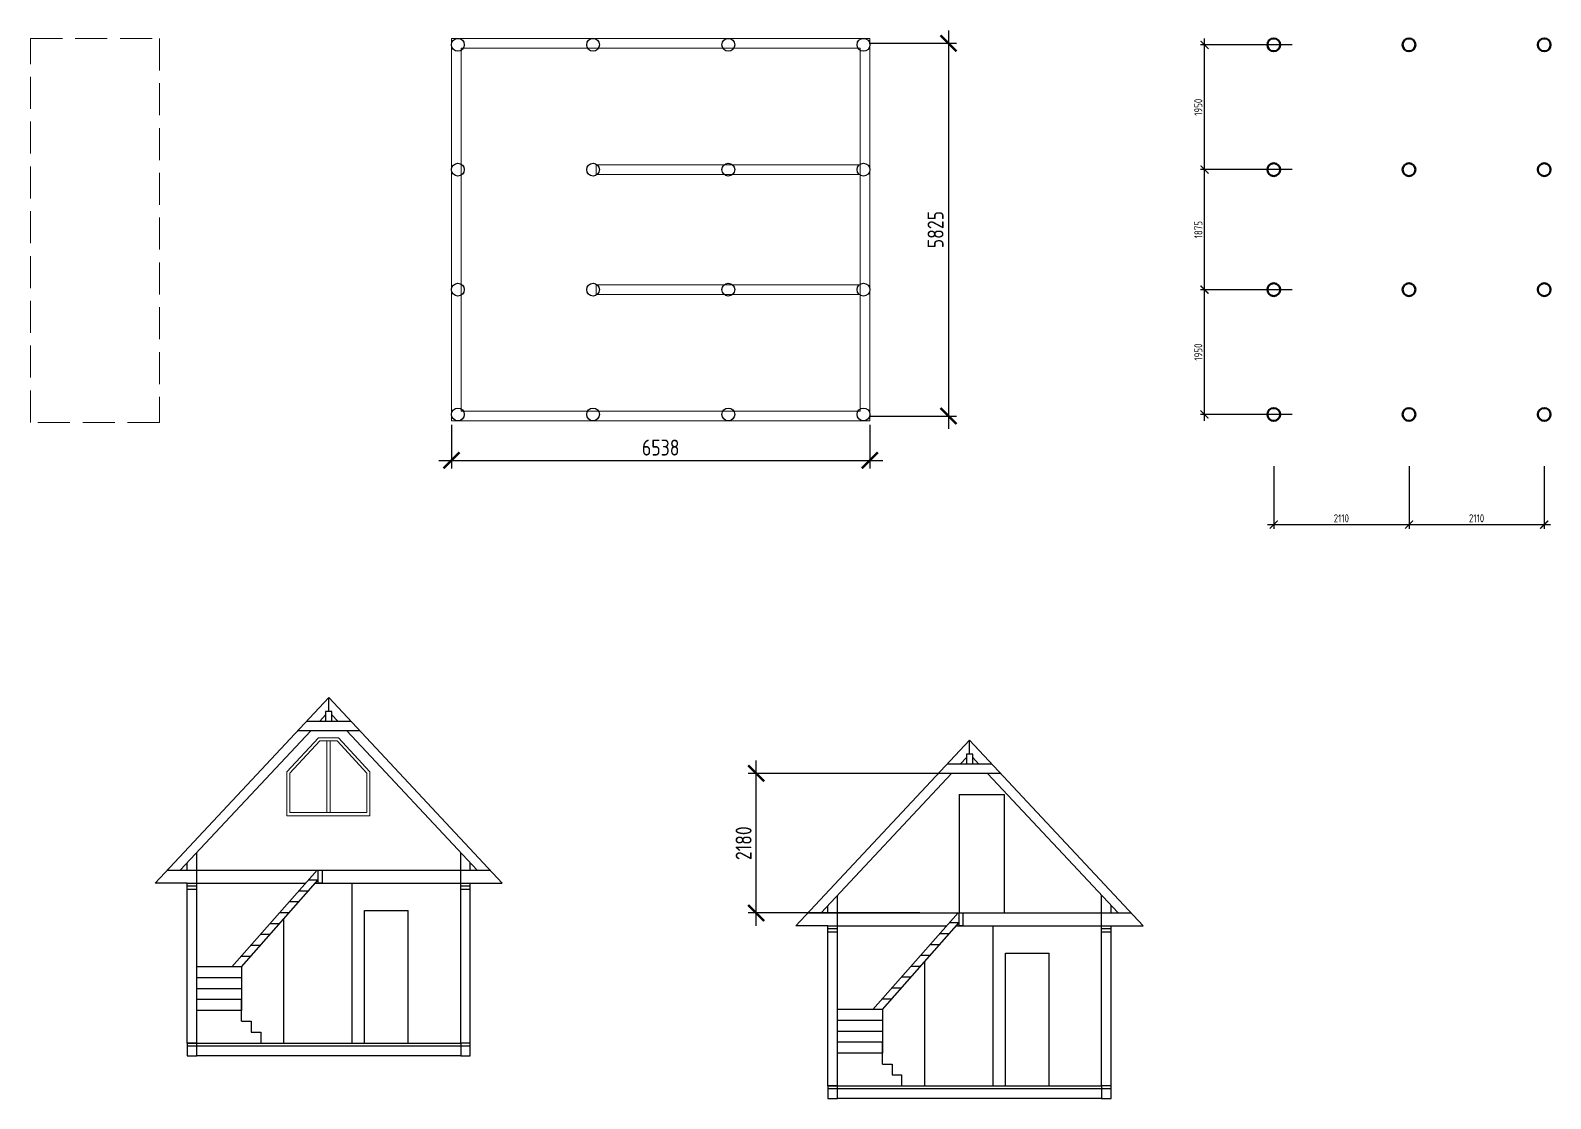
# Model space of a CAD drawing. Header units: millimetres. Extents: x 743280 to 1140305, y -337608 to -106611.
# Drawn here: x 953300 to 977051, y -209724 to -193036 of the extents above; entities that cross this region are included whole.
import ezdxf

# ---------------------------------------------------------------- set-up
doc = ezdxf.new("R2010")
doc.units = ezdxf.units.MM
doc.header["$PDMODE"] = 35
doc.linetypes.add('GOST2.303 4', pattern=[7, 5, -2, 0])
doc.layers.get('Defpoints').update_dxf_attribs({"color": 9})
doc.layers.add('SANTEH', color=7, linetype='Continuous')
for name, color, linetype, lineweight in [('НЕВИДИМЫЕ', 6, 'GOST2.303 4', 13), ('ОСНОВНЫЕ', 7, 'Continuous', 30), ('РАЗМЕРЫ', 42, 'Continuous', 13), ('ТОНКИЕ', 250, 'Continuous', 13)]:
    doc.layers.add(name, color=color, linetype=linetype, lineweight=lineweight)
doc.styles.add('GOST 2.304', font='CS_Gost2304.shx')
doc.dimstyles.new('СПДС', dxfattribs={"dimtxt": 2.5, "dimasz": 2.5, "dimexe": 1.25, "dimexo": 0.625, "dimtad": 1, "dimdec": 0, "dimtxsty": 'GOST 2.304', "dimblk": 'ARCHTICK', "dimblk1": 'ARCHTICK', "dimblk2": 'ARCHTICK', "dimcen": 2.5, "dimdle": 2, "dimadec": 0, "dimazin": 2, "dimtfac": 0.75, "dimtdec": 4, "dimtmove": 1, "dimatfit": 3, "dimfxl": 1, "dimtolj": 1, "dimarcsym": 1})

# ---------------------------------------------------------------- blocks, each defined once
blk = doc.blocks.new('_ArchTick')
at = {"color": 0, "linetype": 'ByBlock', "const_width": 0.15}
blk.add_lwpolyline([(-0.5, -0.5), (0.5, 0.5)], dxfattribs=at)
blk = doc.blocks.new('*D26')
at = {"layer": 'Defpoints', "color": 0, "ltscale": 100, "transparency": 16777216}
for p in [(966341, -193236), (966341, -199061), (967644, -199061)]:
    blk.add_point(p, dxfattribs=at)
at = {"layer": 'РАЗМЕРЫ', "color": 0, "lineweight": -2, "ltscale": 100, "transparency": 16777216}
for p, q in [((967644, -193036), (967644, -199261)), ((966404, -193236), (967769, -193236)), ((966404, -199061), (967769, -199061))]:
    blk.add_line(p, q, dxfattribs=at)
at = {"layer": 'РАЗМЕРЫ', "color": 0, "lineweight": -2, "ltscale": 100, "transparency": 16777216, "xscale": 250, "yscale": 250, "zscale": 250}
for p, rotation in [((967644, -193236), 90), ((967644, -199061), 270)]:
    blk.add_blockref('_ArchTick', p, dxfattribs=dict(at, rotation=rotation))
at = {"layer": 'РАЗМЕРЫ', "color": 0, "ltscale": 100, "transparency": 16777216, "insert": (967442, -196148), "char_height": 250, "attachment_point": 5, "rotation": 90, "style": 'GOST 2.304'}
blk.add_mtext('\\A1;5825', dxfattribs=at)
blk = doc.blocks.new('*D27')
at = {"layer": 'Defpoints', "color": 0, "ltscale": 100, "transparency": 16777216}
for p in [(971644, -197086), (973045, -197086), (973045, -199036)]:
    blk.add_point(p, dxfattribs=at)
at = {"layer": 'РАЗМЕРЫ', "color": 0, "lineweight": -2, "ltscale": 100, "transparency": 16777216}
for p, q in [((973014, -197086), (971581, -197086)), ((971644, -199136), (971644, -196986)), ((973014, -199036), (971581, -199036))]:
    blk.add_line(p, q, dxfattribs=at)
at = {"layer": 'РАЗМЕРЫ', "color": 0, "lineweight": -2, "ltscale": 100, "transparency": 16777216, "xscale": 125, "yscale": 125, "zscale": 125}
for p, rotation in [((971644, -197086), 90), ((971644, -199036), 270)]:
    blk.add_blockref('_ArchTick', p, dxfattribs=dict(at, rotation=rotation))
at = {"layer": 'РАЗМЕРЫ', "color": 0, "ltscale": 100, "transparency": 16777216, "insert": (971547, -198061), "char_height": 125, "attachment_point": 5, "rotation": 90, "style": 'GOST 2.304'}
blk.add_mtext('\\A1;1950', dxfattribs=at)
blk = doc.blocks.new('*D28')
at = {"layer": 'Defpoints', "color": 0, "ltscale": 100, "transparency": 16777216}
for p in [(971644, -195211), (973045, -195211), (973045, -197086)]:
    blk.add_point(p, dxfattribs=at)
at = {"layer": 'РАЗМЕРЫ', "color": 0, "lineweight": -2, "ltscale": 100, "transparency": 16777216}
for p, q in [((973014, -195211), (971581, -195211)), ((971644, -197186), (971644, -195111)), ((973014, -197086), (971581, -197086))]:
    blk.add_line(p, q, dxfattribs=at)
at = {"layer": 'РАЗМЕРЫ', "color": 0, "lineweight": -2, "ltscale": 100, "transparency": 16777216, "xscale": 125, "yscale": 125, "zscale": 125}
for p, rotation in [((971644, -195211), 90), ((971644, -197086), 270)]:
    blk.add_blockref('_ArchTick', p, dxfattribs=dict(at, rotation=rotation))
at = {"layer": 'РАЗМЕРЫ', "color": 0, "ltscale": 100, "transparency": 16777216, "insert": (971548, -196148), "char_height": 125, "attachment_point": 5, "rotation": 90, "style": 'GOST 2.304'}
blk.add_mtext('\\A1;1875', dxfattribs=at)
blk = doc.blocks.new('*D29')
at = {"layer": 'Defpoints', "color": 0, "ltscale": 100, "transparency": 16777216}
for p in [(971644, -193261), (973045, -193261), (973045, -195211)]:
    blk.add_point(p, dxfattribs=at)
at = {"layer": 'РАЗМЕРЫ', "color": 0, "lineweight": -2, "ltscale": 100, "transparency": 16777216}
for p, q in [((973014, -193261), (971581, -193261)), ((971644, -195311), (971644, -193161)), ((973014, -195211), (971581, -195211))]:
    blk.add_line(p, q, dxfattribs=at)
at = {"layer": 'РАЗМЕРЫ', "color": 0, "lineweight": -2, "ltscale": 100, "transparency": 16777216, "xscale": 125, "yscale": 125, "zscale": 125}
for p, rotation in [((971644, -193261), 90), ((971644, -195211), 270)]:
    blk.add_blockref('_ArchTick', p, dxfattribs=dict(at, rotation=rotation))
at = {"layer": 'РАЗМЕРЫ', "color": 0, "ltscale": 100, "transparency": 16777216, "insert": (971547, -194236), "char_height": 125, "attachment_point": 5, "rotation": 90, "style": 'GOST 2.304'}
blk.add_mtext('\\A1;1950', dxfattribs=at)
blk = doc.blocks.new('*D30')
at = {"layer": 'Defpoints', "color": 0, "ltscale": 100, "transparency": 16777216}
for p in [(972726, -199813), (974839, -199813), (974839, -200757)]:
    blk.add_point(p, dxfattribs=at)
at = {"layer": 'РАЗМЕРЫ', "color": 0, "lineweight": -2, "ltscale": 100, "transparency": 16777216}
for p, q in [((972726, -199844), (972726, -200820)), ((974839, -199844), (974839, -200820)), ((972626, -200757), (974939, -200757))]:
    blk.add_line(p, q, dxfattribs=at)
at = {"layer": 'РАЗМЕРЫ', "color": 0, "lineweight": -2, "ltscale": 100, "transparency": 16777216, "xscale": 125, "yscale": 125, "zscale": 125, "rotation": 180}
blk.add_blockref('_ArchTick', (972726, -200757), dxfattribs=at)
at = {"layer": 'РАЗМЕРЫ', "color": 0, "lineweight": -2, "ltscale": 100, "transparency": 16777216, "xscale": 125, "yscale": 125, "zscale": 125}
blk.add_blockref('_ArchTick', (974839, -200757), dxfattribs=at)
at = {"layer": 'РАЗМЕРЫ', "color": 0, "ltscale": 100, "transparency": 16777216, "insert": (973782, -200658), "char_height": 125, "attachment_point": 5, "style": 'GOST 2.304'}
blk.add_mtext('\\A1;2110', dxfattribs=at)
blk = doc.blocks.new('*D31')
at = {"layer": 'Defpoints', "color": 0, "ltscale": 100, "transparency": 16777216}
for p in [(959879, -199136), (966416, -199136), (966416, -199753)]:
    blk.add_point(p, dxfattribs=at)
at = {"layer": 'РАЗМЕРЫ', "color": 0, "lineweight": -2, "ltscale": 100, "transparency": 16777216}
for p, q in [((959879, -199198), (959879, -199878)), ((966416, -199198), (966416, -199878)), ((959679, -199753), (966616, -199753))]:
    blk.add_line(p, q, dxfattribs=at)
at = {"layer": 'РАЗМЕРЫ', "color": 0, "lineweight": -2, "ltscale": 100, "transparency": 16777216, "xscale": 250, "yscale": 250, "zscale": 250, "rotation": 180}
blk.add_blockref('_ArchTick', (959879, -199753), dxfattribs=at)
at = {"layer": 'РАЗМЕРЫ', "color": 0, "lineweight": -2, "ltscale": 100, "transparency": 16777216, "xscale": 250, "yscale": 250, "zscale": 250}
blk.add_blockref('_ArchTick', (966416, -199753), dxfattribs=at)
at = {"layer": 'РАЗМЕРЫ', "color": 0, "ltscale": 100, "transparency": 16777216, "insert": (963148, -199553), "char_height": 250, "attachment_point": 5, "style": 'GOST 2.304'}
blk.add_mtext('\\A1;6538', dxfattribs=at)
blk = doc.blocks.new('*D32')
at = {"layer": 'Defpoints', "color": 0, "ltscale": 100, "transparency": 16777216}
for p in [(974839, -199813), (976951, -199813), (976951, -200757)]:
    blk.add_point(p, dxfattribs=at)
at = {"layer": 'РАЗМЕРЫ', "color": 0, "lineweight": -2, "ltscale": 100, "transparency": 16777216}
for p, q in [((974839, -199844), (974839, -200820)), ((976951, -199844), (976951, -200820)), ((974739, -200757), (977051, -200757))]:
    blk.add_line(p, q, dxfattribs=at)
at = {"layer": 'РАЗМЕРЫ', "color": 0, "lineweight": -2, "ltscale": 100, "transparency": 16777216, "xscale": 125, "yscale": 125, "zscale": 125, "rotation": 180}
blk.add_blockref('_ArchTick', (974839, -200757), dxfattribs=at)
at = {"layer": 'РАЗМЕРЫ', "color": 0, "lineweight": -2, "ltscale": 100, "transparency": 16777216, "xscale": 125, "yscale": 125, "zscale": 125}
blk.add_blockref('_ArchTick', (976951, -200757), dxfattribs=at)
at = {"layer": 'РАЗМЕРЫ', "color": 0, "ltscale": 100, "transparency": 16777216, "insert": (975895, -200658), "char_height": 125, "attachment_point": 5, "style": 'GOST 2.304'}
blk.add_mtext('\\A1;2110', dxfattribs=at)
blk = doc.blocks.new('*D40')
at = {"layer": 'Defpoints', "color": 0, "ltscale": 100, "transparency": 16777216}
for p in [(964640, -204644), (967693, -204644), (967260, -206824)]:
    blk.add_point(p, dxfattribs=at)
at = {"layer": 'РАЗМЕРЫ', "color": 0, "lineweight": -2, "ltscale": 100, "transparency": 16777216}
for p, q in [((964640, -207024), (964640, -204444)), ((967630, -204644), (964515, -204644)), ((967198, -206824), (964515, -206824))]:
    blk.add_line(p, q, dxfattribs=at)
at = {"layer": 'РАЗМЕРЫ', "color": 0, "lineweight": -2, "ltscale": 100, "transparency": 16777216, "xscale": 250, "yscale": 250, "zscale": 250}
for p, rotation in [((964640, -204644), 90), ((964640, -206824), 270)]:
    blk.add_blockref('_ArchTick', p, dxfattribs=dict(at, rotation=rotation))
at = {"layer": 'РАЗМЕРЫ', "color": 0, "ltscale": 100, "transparency": 16777216, "insert": (964443, -205734), "char_height": 250, "attachment_point": 5, "rotation": 90, "style": 'GOST 2.304'}
blk.add_mtext('\\A1;2180', dxfattribs=at)

msp = doc.modelspace()

# ---------------------------------------------------------------- linework, layer by layer
at = {"layer": 'SANTEH', "ltscale": 100}
for p, q in [((957960.5, -203456.5), (955248, -206356.5)), ((957960.5, -203456.5), (960673, -206356.5)), ((957960.5, -203676.1), (957960.5, -203456.5)), ((957910.5, -203729.6), (957820.2, -203826.1)), ((958010.5, -203729.6), (958100.8, -203826.1)), ((957679.3, -203976.7), (955640.5, -206156.5)), ((958241.7, -203976.7), (960280.5, -206156.5)), ((967974, -204123.9), (965261.5, -207023.9)), ((967974, -204123.9), (970686.5, -207023.9)), ((967974, -204343.4), (967974, -204123.9)), ((967924, -204396.9), (967833.7, -204493.4)), ((968024, -204396.9), (968114.3, -204493.4)), ((967692.9, -204644), (965654, -206823.9)), ((968255.2, -204644), (970294.1, -206823.9)), ((967811.5, -204973.9), (967811.5, -206823.9)), ((967811.5, -204973.9), (968511.5, -204973.9)), ((968511.5, -204973.9), (968511.5, -206823.9)), ((955898, -206356.5), (955898, -205881.2)), ((960023, -206356.5), (960023, -205881.2)), ((955435.1, -206156.5), (960485.9, -206156.5)), ((955748, -206156.5), (955748, -206041.5)), ((956448, -207666.5), (957780.4, -206156.5)), ((960173, -206156.5), (960173, -206041.5)), ((955748, -206356.5), (955248, -206356.5)), ((955748, -206356.5), (957603.9, -206356.5)), ((956598, -207666.5), (957798, -206306.5)), ((957648, -206306.5), (957798, -206306.5)), ((957753.9, -206356.5), (960173, -206356.5)), ((958323, -206356.5), (958323, -208856.5)), ((960173, -206356.5), (960673, -206356.5)), ((955748, -208856.5), (955748, -206406.5)), ((955898, -207666.5), (955898, -206406.5)), ((957498, -206476.5), (957648, -206476.5)), ((960023, -206706.5), (960023, -206456.5)), ((960173, -208856.5), (960173, -206456.5)), ((960173, -209056.5), (960173, -206456.5)), ((965911.5, -207023.9), (965911.5, -206548.5)), ((970036.5, -207023.9), (970036.5, -206548.5)), ((955898, -208856.5), (955898, -206856.5)), ((957198, -206816.5), (957348, -206816.5)), ((957348, -206646.5), (957498, -206646.5)), ((958522.4, -206786.5), (959202.4, -206786.5)), ((958522.4, -208856.5), (958522.4, -206786.5)), ((959202.4, -208856.5), (959202.4, -206786.5)), ((960023, -208856.5), (960023, -206706.5)), ((965448.6, -206823.9), (970499.5, -206823.9)), ((965761.5, -206823.9), (965761.5, -206708.9)), ((966461.5, -208333.9), (967793.9, -206823.9)), ((970186.5, -206823.9), (970186.5, -206708.9)), ((957048, -206986.5), (957198, -206986.5)), ((957260.2, -208856.5), (957260.2, -206916)), ((965761.5, -207023.9), (965261.5, -207023.9)), ((965761.5, -207023.9), (967617.4, -207023.9)), ((965761.5, -209523.9), (965761.5, -207073.9)), ((965911.5, -208333.9), (965911.5, -207073.9)), ((966611.5, -208333.9), (967811.5, -206973.9)), ((967661.5, -206973.9), (967811.5, -206973.9)), ((967767.4, -207023.9), (970186.5, -207023.9)), ((968336.5, -207023.9), (968336.5, -209523.9)), ((970186.5, -207023.9), (970686.5, -207023.9)), ((956748, -207326.5), (956898, -207326.5)), ((956898, -207156.5), (957048, -207156.5)), ((967361.5, -207313.9), (967511.5, -207313.9)), ((967511.5, -207143.9), (967661.5, -207143.9)), ((970036.5, -207373.9), (970036.5, -207123.9)), ((970186.5, -209523.9), (970186.5, -207123.9)), ((970186.5, -209723.9), (970186.5, -207123.9)), ((956598, -207496.5), (956748, -207496.5)), ((965911.5, -209523.9), (965911.5, -207523.9)), ((967211.5, -207483.9), (967361.5, -207483.9)), ((967273.7, -209523.9), (967273.7, -207583.4)), ((968535.9, -209523.9), (968535.9, -207453.9)), ((968535.9, -207453.9), (969215.9, -207453.9)), ((969215.9, -209523.9), (969215.9, -207453.9)), ((970036.5, -209523.9), (970036.5, -207373.9)), ((956598, -207666.5), (955898, -207666.5)), ((956598, -207666.5), (956598, -208346.5)), ((967061.5, -207653.9), (967211.5, -207653.9)), ((956598, -207836.5), (955898, -207836.5)), ((956598, -208006.5), (955898, -208006.5)), ((966761.5, -207993.9), (966911.5, -207993.9)), ((966911.5, -207823.9), (967061.5, -207823.9)), ((956598, -208176.5), (955898, -208176.5)), ((956598, -208346.5), (956598, -208176.5)), ((966611.5, -208163.9), (966761.5, -208163.9)), ((956598, -208346.5), (955898, -208346.5)), ((956598, -208516.5), (956598, -208346.5)), ((956598, -208516.5), (956748, -208516.5)), ((956748, -208516.5), (956748, -208686.5)), ((966611.5, -208333.9), (965911.5, -208333.9)), ((966611.5, -208503.9), (965911.5, -208503.9)), ((966611.5, -208333.9), (966611.5, -209013.9)), ((956748, -208686.5), (956898, -208686.5)), ((956898, -208686.5), (956898, -208856.5)), ((966611.5, -208673.9), (965911.5, -208673.9)), ((955898, -208856.5), (955748, -208856.5)), ((955898, -208856.5), (956598, -208856.5)), ((966611.5, -208843.9), (965911.5, -208843.9)), ((966611.5, -209013.9), (966611.5, -208843.9)), ((966611.5, -209013.9), (965911.5, -209013.9)), ((966611.5, -209183.9), (966611.5, -209013.9)), ((966611.5, -209183.9), (966761.5, -209183.9)), ((966761.5, -209183.9), (966761.5, -209353.9)), ((966761.5, -209353.9), (966911.5, -209353.9)), ((966911.5, -209353.9), (966911.5, -209523.9)), ((965911.5, -209523.9), (965761.5, -209523.9)), ((965911.5, -209523.9), (966611.5, -209523.9))]:
    msp.add_line(p, q, dxfattribs=at)
for points in [[(958447.1, -203976.7), (957474, -203976.7)], [(957614.8, -203826.1), (958306.2, -203826.1)], [(967628.4, -204493.4), (968319.7, -204493.4)], [(968460.6, -204644), (967487.5, -204644)]]:
    msp.add_lwpolyline(points, dxfattribs=at)
for points in [[(958466.5, -203975.7), (958466.5, -203975.7)], [(968480, -204643), (968480, -204643)]]:
    msp.add_lwpolyline(points, close=True, dxfattribs=at)
at = {"layer": 'НЕВИДИМЫЕ', "ltscale": 100}
msp.add_lwpolyline([(953300.1, -199160.6), (953300.1, -193160.6), (955318.2, -193160.6), (955318.2, -199160.6)], close=True, dxfattribs=at)
at = {"layer": 'ОСНОВНЫЕ', "ltscale": 100}
for p, q in [((958504.6, -204257.8), (958504.6, -204257.8)), ((968518.1, -204925.2), (968518.1, -204925.2)), ((957516.5, -206156.5), (957516.5, -206156.5)), ((957798, -206306.5), (957798, -206156.5)), ((955748, -206406.5), (955748, -206356.5)), ((955748, -206356.5), (955898, -206356.5)), ((955898, -206406.5), (955898, -206356.5)), ((960023, -206406.5), (960023, -206356.5)), ((960023, -206356.5), (960173, -206356.5)), ((960173, -206406.5), (960173, -206356.5)), ((955898, -206406.5), (955748, -206406.5)), ((955748, -206456.5), (955748, -206406.5)), ((955898, -206456.5), (955748, -206456.5)), ((955898, -206456.5), (955898, -206406.5)), ((960173, -206406.5), (960023, -206406.5)), ((960023, -206456.5), (960023, -206406.5)), ((960173, -206456.5), (960023, -206456.5)), ((960173, -206456.5), (960173, -206406.5)), ((967530, -206823.9), (967530, -206823.9)), ((967811.5, -206973.9), (967811.5, -206823.9)), ((965761.5, -207073.9), (965761.5, -207023.9)), ((965761.5, -207023.9), (965911.5, -207023.9)), ((965911.5, -207073.9), (965761.5, -207073.9)), ((965761.5, -207123.9), (965761.5, -207073.9)), ((965911.5, -207073.9), (965911.5, -207023.9)), ((965911.5, -207123.9), (965911.5, -207073.9)), ((970036.5, -207073.9), (970036.5, -207023.9)), ((970036.5, -207023.9), (970186.5, -207023.9)), ((970186.5, -207073.9), (970036.5, -207073.9)), ((970036.5, -207123.9), (970036.5, -207073.9)), ((970186.5, -207073.9), (970186.5, -207023.9)), ((970186.5, -207123.9), (970186.5, -207073.9)), ((965911.5, -207123.9), (965761.5, -207123.9)), ((970186.5, -207123.9), (970036.5, -207123.9)), ((955748, -208856.5), (955748, -208906.5)), ((955748, -208856.5), (955898, -208856.5)), ((960023, -208906.5), (955748, -208906.5)), ((955898, -208906.5), (955898, -208856.5)), ((955898, -208856.5), (960023, -208856.5)), ((960173, -208856.5), (960023, -208856.5)), ((960023, -208856.5), (960023, -208906.5)), ((960173, -208906.5), (960173, -208856.5)), ((960023, -209056.5), (955898, -209056.5)), ((965761.5, -209523.9), (965761.5, -209573.9)), ((965761.5, -209523.9), (965911.5, -209523.9)), ((970036.5, -209573.9), (965761.5, -209573.9)), ((965911.5, -209573.9), (965911.5, -209523.9)), ((965911.5, -209523.9), (970036.5, -209523.9)), ((970186.5, -209523.9), (970036.5, -209523.9)), ((970036.5, -209523.9), (970036.5, -209573.9)), ((970186.5, -209573.9), (970186.5, -209523.9)), ((970036.5, -209723.9), (965911.5, -209723.9))]:
    msp.add_line(p, q, dxfattribs=at)
at = {"layer": 'ОСНОВНЫЕ', "color": 1, "lineweight": 5, "ltscale": 100}
for points in [[(959878.8, -193160.6), (966416.3, -193160.6), (966416.3, -199135.6), (959878.8, -199135.6)], [(966266.3, -198985.6), (960028.8, -198985.6), (960028.8, -193310.6), (966266.3, -193310.6)], [(962141.3, -195135.6), (966266.3, -195135.6), (966266.3, -195285.6), (962141.3, -195285.6)], [(962141.3, -197010.6), (966266.3, -197010.6), (966266.3, -197160.6), (962141.3, -197160.6)]]:
    msp.add_lwpolyline(points, close=True, dxfattribs=at)
at = {"layer": 'ОСНОВНЫЕ', "ltscale": 100}
for points in [[(957910.5, -203826.1), (958010.5, -203826.1), (958010.5, -203676.1), (957910.5, -203676.1)], [(967924, -204493.4), (968024, -204493.4), (968024, -204343.4), (967924, -204343.4)], [(957798, -206156.5), (957856.5, -206156.5), (957856.5, -206356.5), (957798, -206356.5)], [(967811.5, -206823.9), (967870, -206823.9), (967870, -207023.9), (967811.5, -207023.9)], [(955898, -208906.5), (955748, -208906.5), (955748, -209056.5), (955898, -209056.5)], [(960173, -208906.5), (960023, -208906.5), (960023, -209056.5), (960173, -209056.5)], [(965911.5, -209573.9), (965761.5, -209573.9), (965761.5, -209723.9), (965911.5, -209723.9)], [(970186.5, -209573.9), (970036.5, -209573.9), (970036.5, -209723.9), (970186.5, -209723.9)]]:
    msp.add_lwpolyline(points, close=True, dxfattribs=at)
for centre in [(959978.8, -193260.6), (962091.3, -193260.6), (964203.8, -193260.6), (966316.3, -193260.6), (959978.8, -195210.6), (962091.3, -195210.6), (964203.8, -195210.6), (966316.3, -195210.6), (959978.8, -197085.6), (962091.3, -197085.6), (964203.8, -197085.6), (966316.3, -197085.6), (959978.8, -199035.6), (962091.3, -199035.6), (964203.8, -199035.6), (966316.3, -199035.6)]:
    msp.add_circle(centre, 100, dxfattribs=at)
at = {"layer": 'ОСНОВНЫЕ', "lineweight": 50, "ltscale": 50}
for centre in [(972726.2, -193260.6), (974838.7, -193260.6), (976951.2, -193260.6), (972726.2, -195210.6), (974838.7, -195210.6), (976951.2, -195210.6), (972726.2, -197085.6), (974838.7, -197085.6), (976951.2, -197085.6), (972726.2, -199035.6), (974838.7, -199035.6), (976951.2, -199035.6)]:
    msp.add_circle(centre, 100, dxfattribs=at)
at = {"layer": 'ТОНКИЕ', "ltscale": 100}
for p, q in [((957933.9, -204135.9), (957933.9, -205256.5)), ((957983.9, -204135.9), (957983.9, -205256.5))]:
    msp.add_line(p, q, dxfattribs=at)
msp.add_lwpolyline([(957304.7, -205306.5), (957304.7, -204617.8), (957802.2, -204085.9), (958115.8, -204085.9), (958604.7, -204617.8), (958604.7, -205306.5), (957304.7, -205306.5)], dxfattribs=at)
msp.add_lwpolyline([(957354.7, -205256.5), (957354.7, -204637.6), (957823.9, -204135.9), (958093.9, -204135.9), (958554.7, -204637.3), (958554.7, -205256.5)], close=True, dxfattribs=at)

# ---------------------------------------------------------------- dimensions: what is measured, and where the dimension line sits
at = {"layer": 'РАЗМЕРЫ', "ltscale": 100}
for base, p1, p2, override, picture, middle in [((967643.9, -199060.6), (966341.3, -193235.6), (966341.3, -199060.6), {"dimscale": 100}, '*D26', (967441.5, -196148.1)), ((971644, -193260.6), (973045.1, -195210.6), (973045.1, -193260.6), {"dimscale": 50, "dimlfac": 1, "dimtxsty": 'GOST 2.304', "dimblk1": 'ArchTick', "dimblk2": 'ArchTick', "dimsah": 1, "dimtolj": 1}, '*D29', (971546.6, -194235.6)), ((971644, -195210.6), (973045.1, -197085.6), (973045.1, -195210.6), {"dimscale": 50, "dimlfac": 1, "dimtxsty": 'GOST 2.304', "dimblk1": 'ArchTick', "dimblk2": 'ArchTick', "dimsah": 1, "dimtolj": 1}, '*D28', (971547.6, -196148.1)), ((971644, -197085.6), (973045.1, -199035.6), (973045.1, -197085.6), {"dimscale": 50, "dimlfac": 1, "dimtxsty": 'GOST 2.304', "dimblk1": 'ArchTick', "dimblk2": 'ArchTick', "dimsah": 1, "dimtolj": 1}, '*D27', (971546.6, -198060.6)), ((964640, -204644), (967260, -206823.9), (967692.9, -204644), {"dimscale": 100}, '*D40', (964442.8, -205733.9))]:
    dim = msp.add_linear_dim(base=base, p1=p1, p2=p2, angle=90, dimstyle='СПДС', override=override, dxfattribs=at)
    dim.commit()
    dim.dimension.update_dxf_attribs({"geometry": picture, "text_midpoint": middle})
dim = msp.add_linear_dim(base=(966416.3446396, -199753.2599691), p1=(959878.8446396, -199135.5638351), p2=(966416.3446396, -199135.5638351), dimstyle='СПДС', override={"dimscale": 100}, dxfattribs=at)
dim.commit()
dim.dimension.update_dxf_attribs({"geometry": '*D31', "text_midpoint": (963147.5946396, -199553.3480476)})
for base, p1, p2, picture, middle in [((974838.7, -200757), (972726.2, -199812.7), (974838.7, -199812.7), '*D30', (973782.4, -200658.4)), ((976951.2, -200757), (974838.7, -199812.7), (976951.2, -199812.7), '*D32', (975894.9, -200658.4))]:
    dim = msp.add_linear_dim(base=base, p1=p1, p2=p2, text='2110', dimstyle='СПДС', override={"dimscale": 50, "dimlfac": 1, "dimtxsty": 'GOST 2.304', "dimblk1": 'ArchTick', "dimblk2": 'ArchTick', "dimsah": 1, "dimtolj": 1}, dxfattribs=at)
    dim.commit()
    dim.dimension.update_dxf_attribs({"geometry": picture, "text_midpoint": middle})

doc.saveas('drawing.dxf')
